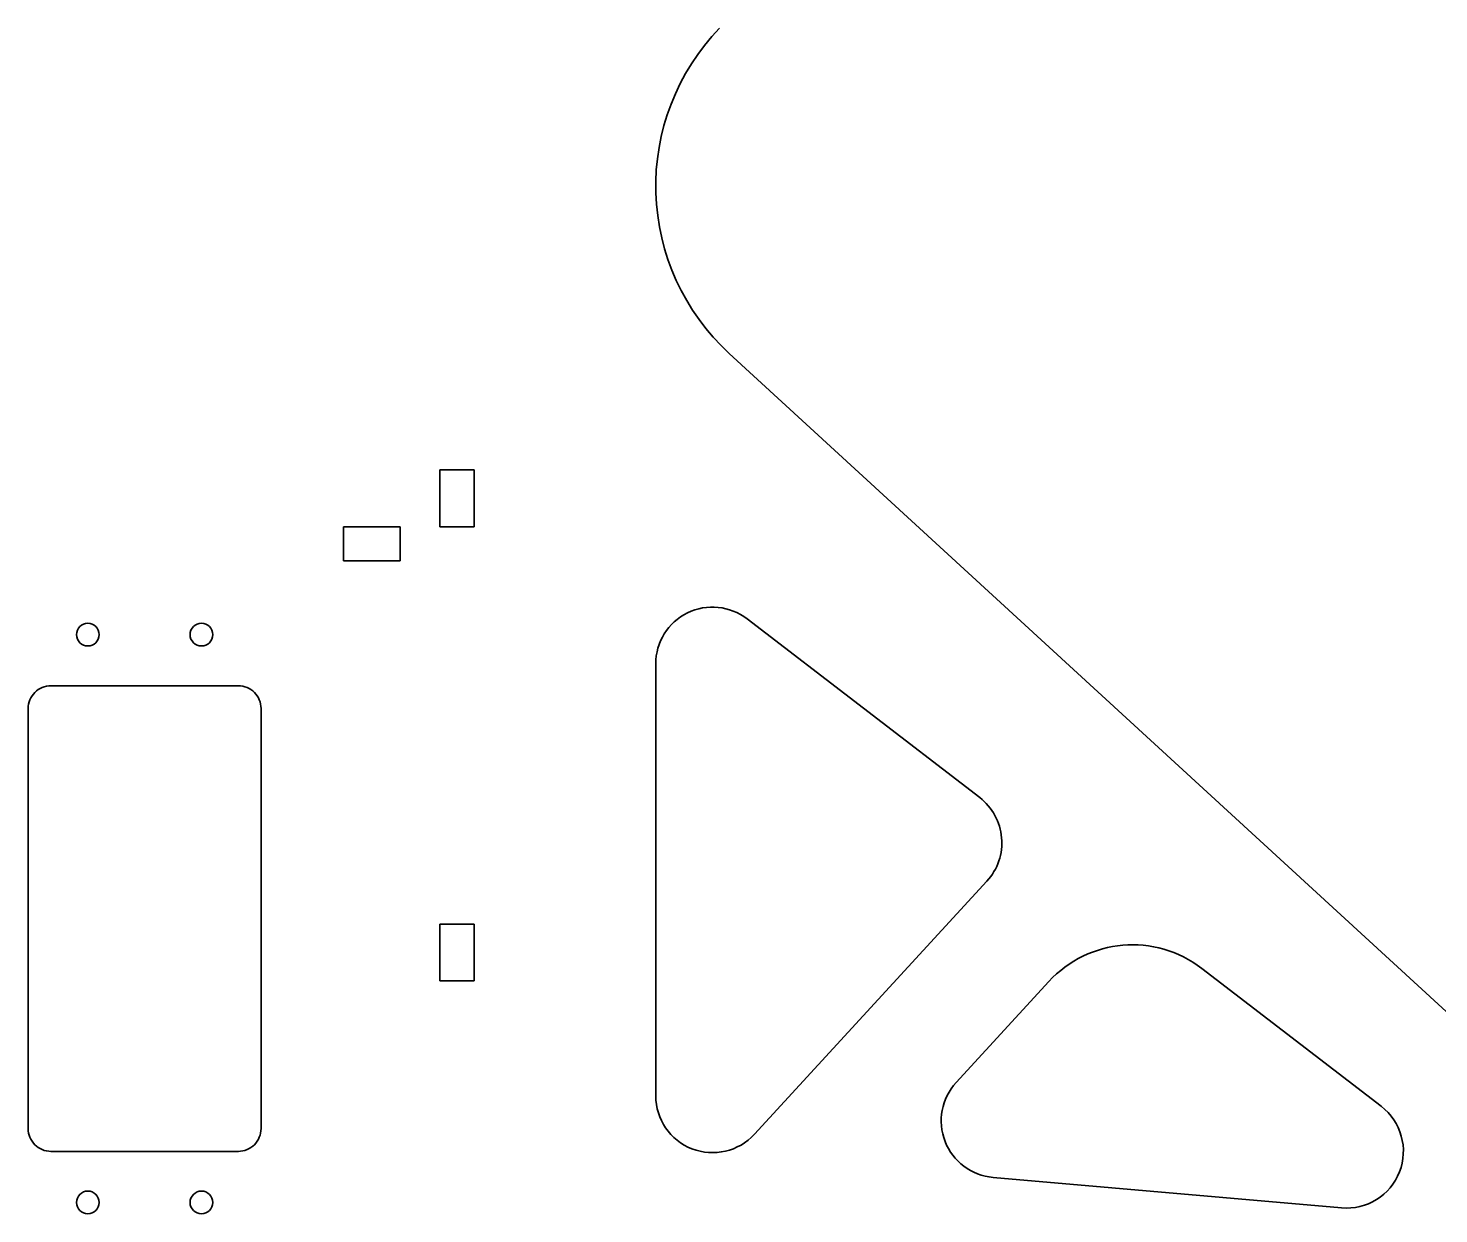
# Model space of a CAD drawing. Extents: x 0 to 1400, y 0 to 600.
# Drawn here: x 1191.6 to 1315.8, y 100.7 to 205.1 of the extents above; entities that cross this region are included whole.
import ezdxf

# ---------------------------------------------------------------- set-up
doc = ezdxf.new("R2010")
doc.units = 0

msp = doc.modelspace()

# ---------------------------------------------------------------- linework, layer by layer
at = {"color": 7, "lineweight": 35}
for p, q in [((1329.822754, 106.171394), (1253.295898, 176.439697)), ((1227.822754, 166.171387), (1230.822754, 166.171387)), ((1227.822754, 166.171387), (1227.822754, 161.171387)), ((1230.822754, 161.171387), (1230.822754, 166.171387)), ((1219.322754, 161.171387), (1224.322754, 161.171387)), ((1219.322754, 161.171387), (1219.322754, 158.171387)), ((1224.322754, 158.171387), (1224.322754, 161.171387)), ((1230.822754, 161.171387), (1227.822754, 161.171387)), ((1224.322754, 158.171387), (1219.322754, 158.171387)), ((1275.344482, 137.316193), (1254.870605, 153.059647)), ((1246.822754, 111.055183), (1246.822754, 149.095993)), ((1210.072754, 147.171387), (1193.572754, 147.171387)), ((1191.572754, 108.171394), (1191.572754, 145.171387)), ((1212.072754, 108.171394), (1212.072754, 145.171387)), ((1255.505737, 107.673462), (1275.979492, 129.970825)), ((1227.822754, 126.171394), (1230.822754, 126.171394)), ((1227.822754, 126.171394), (1227.822754, 121.171394)), ((1230.822754, 121.171394), (1230.822754, 126.171394)), ((1310.692627, 110.13504), (1294.891602, 122.285294)), ((1230.822754, 121.171394), (1227.822754, 121.171394)), ((1273.273071, 112.238029), (1281.430054, 121.121445)), ((1193.572754, 106.171394), (1210.072754, 106.171394)), ((1276.520264, 103.875336), (1307.208984, 101.190422))]:
    msp.add_line(p, q, dxfattribs=at)
for centre in [(1196.822754, 151.671387), (1206.822754, 151.671387), (1196.822754, 101.671394), (1206.822754, 101.671394)]:
    msp.add_circle(centre, 1, dxfattribs=at)
for centre, radius, start, end in [((1266.822754, 191.171387), 20, 135.964942, 227.441328), ((1251.822754, 149.095993), 5, 52.441322, 179.999995), ((1193.572754, 145.171387), 2, 90.000003, 180.000005), ((1210.072754, 145.171387), 2, 0, 90.000003), ((1272.296631, 133.352539), 5, 317.441324, 52.441322), ((1288.795898, 114.358002), 10, 52.441322, 137.441329), ((1276.956055, 108.856308), 5, 137.441329, 264.999998), ((1251.822754, 111.055183), 5, 180.000005, 317.441324), ((1307.644775, 106.171394), 5, 264.999998, 52.441322), ((1193.572754, 108.171394), 2, 179.999995, 269.999997), ((1210.072754, 108.171394), 2, 269.999997, 360)]:
    msp.add_arc(centre, radius, start, end, dxfattribs=at)

doc.saveas('drawing.dxf')
